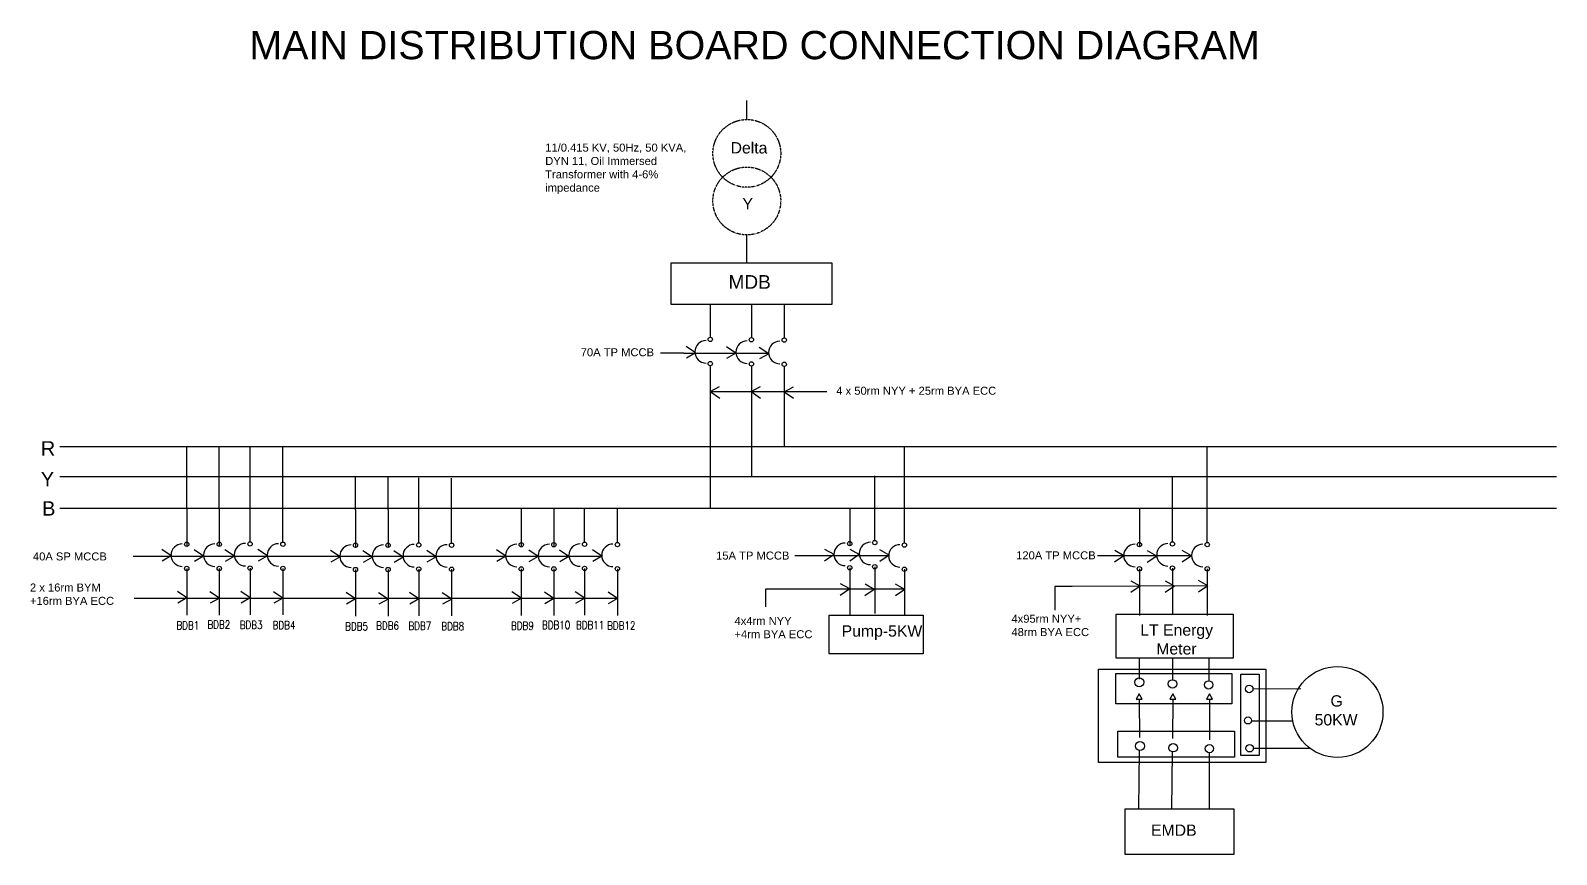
# Model space of a CAD drawing. Header units: inches. Extents: x 2973 to 9757, y 788 to 3278.
# Drawn here: x 6515 to 9757, y 1529 to 3278 of the extents above; entities that cross this region are included whole.
import ezdxf

# ---------------------------------------------------------------- set-up
doc = ezdxf.new("R2010")
doc.units = ezdxf.units.IN
doc.header["$MEASUREMENT"] = 0
doc.linetypes.add('HIDDEN', pattern=[0.375, 0.25, -0.125])
doc.layers.add('Hidden', color=220, linetype='HIDDEN')
doc.layers.add('TEXT', color=7, linetype='Continuous')
doc.styles.add('Annotative', font='arial.ttf')
doc.styles.get("Standard").update_dxf_attribs({"font": 'simplex.shx', "width": 0.8, "height": 24})

msp = doc.modelspace()

# ---------------------------------------------------------------- linework, layer by layer
at = {"color": 0}
for p, q in [((7902.8, 2593.1), (7853.3, 2593.1)), ((7959.2, 2566.3), (7959.2, 2504.6)), ((8046.6, 2565.6), (8046.6, 2501.1)), ((8116.2, 2564.9), (8116.2, 2503.1)), ((7959.2, 2504.6), (7959.2, 2263)), ((7959.3, 2511.3), (8206.8, 2511.3)), ((8046.6, 2501.1), (8046.6, 2330.1)), ((8116.2, 2503.1), (8116.2, 2394.1)), ((8371.7, 2189.9), (8371.7, 2393.6)), ((9015, 2190.9), (9015, 2394.6)), ((6981.6, 2192.6), (6981.6, 2330.1)), ((7051.4, 2192), (7051.4, 2329.5)), ((7340.1, 2190.5), (7340.1, 2328)), ((7409.8, 2189.9), (7409.8, 2327.4)), ((8308.8, 2195.3), (8308.8, 2332.8)), ((8940.9, 2192.5), (8940.9, 2330)), ((7692.3, 2191.8), (7692.3, 2263)), ((7762.1, 2191.2), (7762.1, 2263)), ((8338.2, 2162.4), (8138.6, 2162.4)), ((8981.4, 2162.4), (8781.4, 2162.4)), ((8371.6, 2091.8), (8076.6, 2091.8)), ((8076.6, 2091.8), (8076.6, 2054.1)), ((8727.9, 2097.6), (8691.4, 2097.6)), ((8691.4, 2097.6), (8691.4, 2047.1))]:
    msp.add_line(p, q, dxfattribs=at)
for p, q in [((6847.2, 2262.2), (6847.2, 2394.1)), ((6916.3, 2262.2), (6916.3, 2394.1)), ((6981.6, 2330.1), (6981.6, 2394.1)), ((7051.4, 2329.5), (7051.4, 2394.1)), ((7205.6, 2260.1), (7205.6, 2330.1)), ((7274.7, 2260.1), (7274.7, 2330.1)), ((7728.7, 2161.4), (6733.1, 2161.4)), ((7762.1, 2072.1), (6735.6, 2072.1))]:
    msp.add_line(p, q)
msp.add_lwpolyline([(8211.7, 2036.6), (8411.2, 2036.6), (8411.2, 1954.6), (8211.7, 1954.6)], close=True, dxfattribs=at)
at = {"layer": 'Hidden', "color": 0}
for centre in [(8036.8, 3017.1), (8036.8, 2916.1)]:
    msp.add_circle(centre, 72, dxfattribs=at)
at = {"layer": 'TEXT', "color": 0}
for p, q in [((8036.8, 3089.1), (8036.8, 3129.6)), ((8036.8, 2835.1), (8036.8, 2844.1)), ((8036.8, 2783.6), (8036.8, 2835.1)), ((7959.2, 2697.4), (7959.2, 2626.8)), ((8046.6, 2696.6), (8046.6, 2626.1)), ((8116.2, 2696), (8116.2, 2625.4)), ((7902.8, 2593.1), (8082.3, 2593.1)), ((7927.9, 2593.7), (7907.8, 2607.2)), ((7927.9, 2593.7), (7908.4, 2582.6)), ((8013.4, 2592.7), (7993.3, 2606.2)), ((8083.4, 2591.7), (8063.3, 2605.2)), ((8013.4, 2592.7), (7993.9, 2581.6)), ((8083.4, 2591.7), (8063.9, 2580.6)), ((7959.3, 2511.3), (7978.8, 2522.2)), ((7959.3, 2511.3), (7979.2, 2497.6)), ((8046.3, 2511.3), (8065.8, 2522.2)), ((8046.3, 2511.3), (8066.2, 2497.6)), ((8116.3, 2510.8), (8135.8, 2521.7)), ((8116.3, 2510.8), (8136.2, 2497.1)), ((6847.2, 2262.2), (6847.2, 2182.5)), ((6916.3, 2262.2), (6916.3, 2182.5)), ((7205.6, 2260.1), (7205.6, 2180.4)), ((7274.7, 2260.1), (7274.7, 2180.4)), ((7557.8, 2261.4), (7557.8, 2181.7)), ((7626.9, 2261.4), (7626.9, 2181.7)), ((8255.3, 2263.9), (8255.3, 2184.1)), ((8870.8, 2261.5), (8870.8, 2181.8)), ((6814.4, 2162.5), (6794.3, 2176)), ((6882.9, 2162), (6862.8, 2175.5)), ((6948.4, 2162), (6928.3, 2175.5)), ((7018.4, 2162.5), (6998.3, 2176)), ((7172.9, 2160.3), (7152.8, 2173.8)), ((7241.4, 2159.8), (7221.3, 2173.3)), ((7306.9, 2159.8), (7286.8, 2173.3)), ((7376.9, 2160.3), (7356.8, 2173.8)), ((7525.1, 2161.6), (7505, 2175.1)), ((7593.6, 2161.1), (7573.5, 2174.6)), ((7659.1, 2161.1), (7639, 2174.6)), ((7729.1, 2161.6), (7709, 2175.1)), ((8222, 2165.3), (8202.5, 2176.2)), ((8275.7, 2165.3), (8256.2, 2176.2)), ((8338.9, 2164.3), (8319.4, 2175.2)), ((8837.9, 2162.8), (8818.4, 2173.7)), ((8907.4, 2162.3), (8887.9, 2173.2)), ((8981.4, 2162.8), (8961.9, 2173.7)), ((6814.4, 2162.5), (6795, 2151.4)), ((6882.9, 2162), (6863.5, 2150.9)), ((6948.4, 2162), (6929, 2150.9)), ((7018.4, 2162.5), (6999, 2151.4)), ((7172.9, 2160.3), (7153.4, 2149.3)), ((7241.4, 2159.8), (7221.9, 2148.8)), ((7306.9, 2159.8), (7287.4, 2148.8)), ((7376.9, 2160.3), (7357.4, 2149.3)), ((7525.1, 2161.6), (7505.6, 2150.5)), ((7593.6, 2161.1), (7574.1, 2150)), ((7659.1, 2161.1), (7639.6, 2150)), ((7729.1, 2161.6), (7709.6, 2150.5)), ((8222, 2165.3), (8202.1, 2151.6)), ((8275.7, 2165.3), (8255.8, 2151.6)), ((8308.7, 2139.4), (8308.7, 2040.4)), ((8338.9, 2164.3), (8319, 2150.6)), ((8837.9, 2162.8), (8817.9, 2149.1)), ((8907.4, 2162.3), (8887.4, 2148.6)), ((8981.4, 2162.8), (8961.4, 2149.1)), ((6847.2, 2135.8), (6847.2, 2036.8)), ((6916.3, 2135.8), (6916.3, 2036.8)), ((6981.6, 2136.7), (6981.6, 2037.7)), ((7051.4, 2136.1), (7051.4, 2037.1)), ((7205.6, 2133.6), (7205.6, 2034.7)), ((7274.7, 2133.6), (7274.7, 2034.7)), ((7340, 2134.6), (7340, 2035.6)), ((7409.8, 2134), (7409.8, 2035)), ((7557.8, 2134.9), (7557.8, 2035.9)), ((7626.9, 2134.9), (7626.9, 2035.9)), ((7692.2, 2135.9), (7692.2, 2036.9)), ((7762, 2135.3), (7762, 2036.3)), ((8255.3, 2137.4), (8255.3, 2038.4)), ((8371.6, 2134.1), (8371.6, 2035.1)), ((8872.4, 2098.3), (8852.9, 2109.2)), ((8870.8, 2135.1), (8870.8, 2036.1)), ((8945.4, 2098.3), (8925.9, 2109.2)), ((8940.8, 2136.6), (8940.8, 2037.6)), ((9015.9, 2099.3), (8996.4, 2110.2)), ((9014.8, 2135.1), (9014.8, 2036.1)), ((6847.4, 2073.5), (6827.3, 2087)), ((6916.4, 2073), (6896.3, 2086.5)), ((6981.9, 2073.5), (6961.8, 2087)), ((7051.4, 2073), (7031.3, 2086.5)), ((7205.9, 2071.3), (7185.8, 2084.8)), ((7274.9, 2070.8), (7254.8, 2084.3)), ((7340.4, 2071.3), (7320.3, 2084.8)), ((7409.9, 2070.8), (7389.8, 2084.3)), ((7558.1, 2072.6), (7538, 2086.1)), ((7627.1, 2072.1), (7607, 2085.6)), ((7692.6, 2072.6), (7672.5, 2086.1)), ((7762.1, 2072.1), (7742, 2085.6)), ((8255.3, 2092.3), (8235.4, 2078.6)), ((8255.3, 2092.3), (8235.8, 2103.2)), ((8307.6, 2091.3), (8287.7, 2077.6)), ((8307.6, 2091.3), (8288.1, 2102.2)), ((8372.4, 2091.3), (8352.5, 2077.6)), ((8372.4, 2091.3), (8352.9, 2102.2)), ((9015.9, 2099.1), (8727.9, 2097.6)), ((8872.4, 2098.3), (8852.5, 2084.6)), ((8945.4, 2098.3), (8925.5, 2084.6)), ((9015.9, 2099.3), (8996, 2085.6)), ((6847.4, 2073.5), (6828, 2062.4)), ((6916.4, 2073), (6897, 2061.9)), ((6981.9, 2073.5), (6962.5, 2062.4)), ((7051.4, 2073), (7032, 2061.9)), ((7205.9, 2071.3), (7186.4, 2060.3)), ((7274.9, 2070.8), (7255.4, 2059.8)), ((7340.4, 2071.3), (7320.9, 2060.3)), ((7409.9, 2070.8), (7390.4, 2059.8)), ((7558.1, 2072.6), (7538.6, 2061.5)), ((7627.1, 2072.1), (7607.6, 2061)), ((7692.6, 2072.6), (7673.1, 2061.5)), ((7762.1, 2072.1), (7742.6, 2061)), ((8940.9, 1945.6), (8940.9, 1898.1)), ((8870.4, 1944.6), (8870.4, 1901.1)), ((9018.4, 1944.6), (9018.4, 1897.6)), ((9111.9, 1880.6), (9213.9, 1881.1)), ((8870.4, 1858.1), (8870.9, 1777.1)), ((8941.9, 1857.6), (8940.9, 1774.6)), ((9019.9, 1858.1), (9019.4, 1772.1)), ((9108.4, 1812.1), (9195.9, 1812.6)), ((9111.9, 1754.1), (9232.4, 1754.1)), ((8870.4, 1749.6), (8868.9, 1625.1)), ((8940.4, 1745.6), (8938.9, 1624.6)), ((9018.9, 1744.6), (9018.9, 1625.1))]:
    msp.add_line(p, q, dxfattribs=at)
at = {"layer": 'TEXT', "color": 1}
msp.add_line((9756.6, 2394.1), (6577.6, 2394.1), dxfattribs=at)
at = {"layer": 'TEXT', "color": 6}
msp.add_line((9756.6, 2330.1), (6577.6, 2330.1), dxfattribs=at)
at = {"layer": 'TEXT', "color": 5}
msp.add_line((9756.6, 2263), (6577.6, 2263), dxfattribs=at)
at = {"layer": 'TEXT', "color": 0}
for points in [[(7876, 2784.6), (8217.3, 2784.6), (8217.3, 2696.6), (7876, 2696.6)], [(8821.4, 2039.1), (9069.9, 2039.1), (9069.9, 1945.6), (8821.4, 1945.6)], [(8783.9, 1922.1), (9139.4, 1922.1), (9139.4, 1724.1), (8783.9, 1724.1)], [(8820.9, 1912.6), (9067.4, 1912.6), (9067.4, 1848.6), (8820.9, 1848.6)], [(9085.9, 1911.1), (9124.9, 1911.1), (9124.9, 1738.6), (9085.9, 1738.6)], [(8869.9, 1869.6), (8863.5, 1858.3), (8876.4, 1858.3)], [(8941.9, 1869.3), (8935.4, 1858.1), (8948.4, 1858.1)], [(9019.4, 1869.3), (9012.9, 1858.1), (9025.9, 1858.1)], [(8824.9, 1790.1), (9072.9, 1790.1), (9072.9, 1735.1), (8824.9, 1735.1)], [(8840.4, 1625.6), (9071.4, 1625.6), (9071.4, 1528.6), (8840.4, 1528.6)]]:
    msp.add_lwpolyline(points, close=True, dxfattribs=at)
for centre, radius in [((7959.2, 2622.2), 4.6), ((8046.6, 2621.5), 4.6), ((8116.2, 2620.8), 4.6), ((7959.2, 2570.9), 4.6), ((8046.6, 2570.2), 4.6), ((8116.2, 2569.5), 4.6), ((6847.2, 2187.1), 4.6), ((6916.3, 2187.1), 4.6), ((6981.6, 2188), 4.6), ((7051.4, 2187.4), 4.6), ((7205.6, 2185), 4.6), ((7274.7, 2185), 4.6), ((7340, 2185.9), 4.6), ((7409.8, 2185.3), 4.6), ((7557.8, 2186.3), 4.6), ((7626.9, 2186.3), 4.6), ((7692.2, 2187.2), 4.6), ((7762, 2186.6), 4.6), ((8255.3, 2188.7), 4.6), ((8308.7, 2190.7), 4.6), ((8371.6, 2185.4), 4.6), ((8870.8, 2186.4), 4.6), ((8940.8, 2187.9), 4.6), ((9014.8, 2186.4), 4.6), ((6847.2, 2135.8), 4.6), ((6916.3, 2135.8), 4.6), ((6981.6, 2136.7), 4.6), ((7051.4, 2136.1), 4.6), ((7557.8, 2134.9), 4.6), ((7626.9, 2134.9), 4.6), ((7692.2, 2135.9), 4.6), ((7762, 2135.3), 4.6), ((8255.3, 2137.4), 4.6), ((8308.7, 2139.4), 4.6), ((8870.8, 2135.1), 4.6), ((8940.8, 2136.6), 4.6), ((9014.8, 2135.1), 4.6), ((7205.6, 2133.6), 4.6), ((7274.7, 2133.6), 4.6), ((7340, 2134.6), 4.6), ((7409.8, 2134), 4.6), ((8371.6, 2134.1), 4.6), ((9291.4, 1831.1), 96.7), ((8870.4, 1894.1), 9.5), ((8940.9, 1890.6), 9), ((9017.9, 1888.6), 8.73), ((9103.9, 1880.1), 8.06), ((9101.4, 1813.1), 7.43), ((8871.9, 1758.8), 9.5), ((8942.4, 1755.3), 9), ((9019.4, 1753.3), 8.73), ((9104.9, 1754.1), 7.91)]:
    msp.add_circle(centre, radius, dxfattribs=at)
for centre in [(7950.2, 2595.7), (8037.6, 2594.9), (8107.1, 2594.3), (6837.7, 2164.1), (6906.8, 2164.1), (6972.1, 2165.1), (7041.9, 2164.5), (7196.1, 2162), (7265.2, 2162), (7330.5, 2163), (7400.3, 2162.4), (7548.3, 2163.3), (7617.4, 2163.3), (7682.7, 2164.3), (7752.5, 2163.7), (8245.8, 2165.8), (8299.3, 2167.8), (8362.1, 2162.4), (8861.4, 2163.4), (8931.4, 2164.9), (9005.4, 2163.4)]:
    msp.add_arc(centre, 23.9, 90, 270, dxfattribs=at)

# ---------------------------------------------------------------- texts
at = {"insert": (6980, 3277.1), "char_height": 60, "attachment_point": 1, "style": 'Annotative'}
msp.add_mtext_dynamic_manual_height_columns('MAIN DISTRIBUTION BOARD CONNECTION DIAGRAM', width=2378.379, gutter_width=535.7, heights=[104.6], dxfattribs=at)
at = {"layer": 'TEXT', "color": 0, "attachment_point": 1, "style": 'Annotative'}
for s, width, insert, char_height in [('11/0.415 KV, 50Hz, 50 KVA, DYN 11, Oil Immersed Transformer with 4-6% impedance', 343.5, (7608.6, 3037.9), 17), ('Delta', 90, (8002.3, 3041), 24), ('Y', 49.5, (8027.5, 2922.1), 24), ('Pump-5KW', 140.5, (8238.2, 2015.1), 24), ('\\pi24.5382;LT Energy \\P\\pi58.66371;Meter', 201, (8847.9, 2017.2), 24), ('\\pi47.15041;G\\P\\pi13.48329;50KW', 116.5, (9229.4, 1866.6), 24), ('EMDB', 169.5, (8895.4, 1592.2), 24)]:
    msp.add_mtext_dynamic_manual_height_columns(s, width=width, gutter_width=60, heights=[0], dxfattribs=dict(at, insert=insert, char_height=char_height))
for s, insert, char_height, width in [('MDB', (7997.8, 2758.7), 29, 439.785), ('R', (6537.1, 2406.1), 30.5, 1008.313), ('Y', (6537.1, 2340.9), 30.5, 1008.313), ('B', (6539.9, 2278.5), 30.5, 1008.313)]:
    msp.add_mtext(s, dxfattribs=dict(at, insert=insert, char_height=char_height, width=width))
at = {"layer": 'TEXT', "color": 5, "char_height": 17, "attachment_point": 1, "style": 'Annotative'}
for s, width, insert in [('70A TP MCCB', 195.5, (7684, 2603.4)), ('15A TP MCCB', 195.5, (7971.6, 2171.7)), ('120A TP MCCB', 198.5, (8608.9, 2172.2)), ('40A SP MCCB', 194, (6520.4, 2169.9))]:
    msp.add_mtext_dynamic_manual_height_columns(s, width=width, gutter_width=60, heights=[0], dxfattribs=dict(at, insert=insert))
at = {"layer": 'TEXT', "color": 1, "char_height": 17, "attachment_point": 1, "style": 'Annotative'}
for s, width, heights, insert in [('4 x 50rm NYY + 25rm BYA ECC', 388.363, [0], (8226.8, 2521.7)), ('2 x 16rm BYM\\P+16rm BYA ECC', 234.657, [49], (6514.1, 2103.9)), ('4x4rm NYY\\P+4rm BYA ECC', 388.363, [0], (8010.6, 2033)), ('4x95rm NYY+\\P48rm BYA ECC', 388.363, [0], (8598.9, 2037.6))]:
    msp.add_mtext_dynamic_manual_height_columns(s, width=width, gutter_width=60, heights=heights, dxfattribs=dict(at, insert=insert))
at = {"layer": 'TEXT', "color": 0, "char_height": 17, "width": 242.2, "attachment_point": 1}
for s, insert in [('BDB1', (6825.3, 2023.5)), ('BDB2', (6891.1, 2025.1)), ('BDB3', (6959.7, 2024.4)), ('BDB4', (7029.5, 2023.8)), ('BDB5', (7183.7, 2021.4)), ('BDB6', (7249.5, 2023)), ('BDB7', (7318.1, 2022.3)), ('BDB8', (7387.9, 2021.7)), ('BDB9', (7535.9, 2022.7)), ('BDB10', (7601.7, 2024.3)), ('BDB11', (7673.9, 2024.1)), ('BDB12', (7740.1, 2023))]:
    msp.add_mtext(s, dxfattribs=dict(at, insert=insert))

doc.saveas('drawing.dxf')
